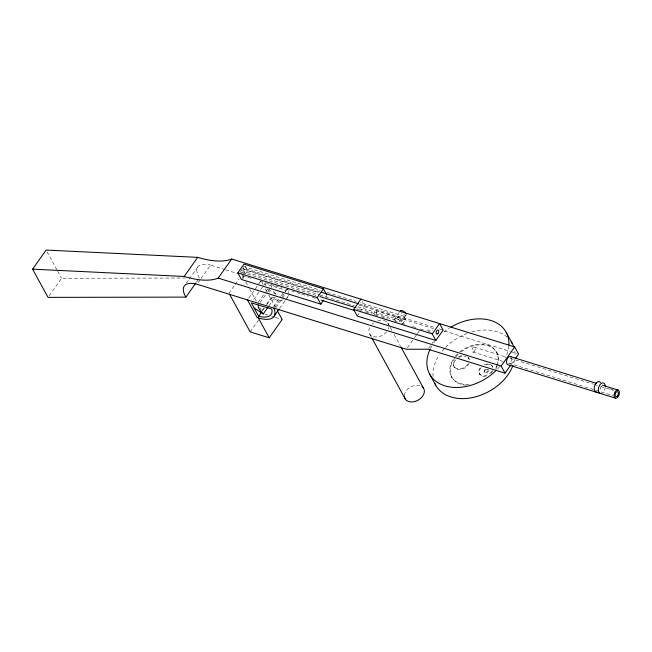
<?xml version="1.0" encoding="UTF-8"?>
<svg xmlns="http://www.w3.org/2000/svg" width="652" height="652" viewBox="0 0 652 652"><rect width="100%" height="100%" fill="white"/><g stroke="black" fill="none" stroke-linecap="round" stroke-linejoin="round"><path stroke-width="0.49" stroke-dasharray="3.26 2.44" d="M49.218 295.715L61.557 278.265L185.209 278.029M186.333 283.164L188.681 279.838M189.267 279.007L198.086 266.546M196.464 282.161L198.224 279.667M198.159 282.569L200.514 279.243M201.101 278.412L210.498 265.12L224.793 269.553M242.471 268.705L240.278 271.811L317.043 295.666M243.408 267.727L244.304 269.374L241.493 273.351L240.596 271.713M228.991 293.204L234.622 285.242M235.185 284.443L239.121 278.869M242.935 274.883L245.119 271.778L243.017 267.931L319.782 291.786M241.965 278.657L244.777 274.679M245.339 273.881L247.597 270.694L244.003 264.133M248.583 298.314L254.777 289.561M255.339 288.763L258.151 284.785M258.714 283.987L260.971 280.8L262.903 284.329M253.652 299.545L260.115 290.409M260.702 289.578L263.049 286.252M263.636 285.421L264.818 283.759L285.356 290.14M258.249 302.226L265.299 292.259M265.886 291.428L267.646 288.934L269.439 292.202M260.124 302.504L267.173 292.536M267.76 291.705L270.702 287.548M261.827 310.922L263.587 308.429M266.521 304.272L270.637 298.461A33.35 13.284 35.3 0 0 283.139 299.953M262.715 310.401L264.484 307.907M266.831 304.582L272.12 297.1L271.224 295.47M250.181 331.909L258.624 319.961M269.129 305.625L275.005 297.32M273.538 306.554L280.588 296.578M281.175 295.747L284.117 291.591M274.557 307.32L281.607 297.345M282.194 296.521L285.128 292.365M285.715 291.534L287.483 289.04A33.35 13.284 35.3 0 1 288.477 293.351M276.138 307.304L282.014 298.999M282.601 298.168L284.948 294.843A29.894 11.915 35.3 0 1 284.101 296.016M279.586 308.404L284.875 300.922M285.462 300.091L287.809 296.774M325.894 296.97L327.019 295.38M357.239 316.033L359.488 312.846M360.051 312.055L364.558 305.682L362.316 301.583M394.794 318.73L399.293 312.357M399.505 321.648L400.597 320.099L398.494 316.253L395.756 320.124L356.88 308.046M403.849 316.228L405.642 319.504L402.822 323.49L401.029 320.205L403.849 316.228L360.108 302.634M406.269 314.843L400.638 322.813A3.562 1.418 35.3 0 0 398.747 319.757A3.562 1.418 35.3 0 0 394.973 318.551A3.562 1.418 35.3 0 0 396.204 321.387M407.484 347.614L413.947 338.478M414.533 337.646L416.881 334.321M417.467 333.49L419.823 330.165M428.56 348.372L431.494 344.215M432.08 343.384L433.262 341.721M511.51 364.012L515.039 359.032M426.71 330.14L432.618 330.124M272.12 297.1L272.349 297.173A29.894 11.915 35.3 0 0 277.353 297.948M243.481 266.391L320.262 290.254M327.068 292.365L356.22 301.428M359.619 304.174L435.389 327.695M439.277 328.901L443.156 330.108M444.379 330.988L509.888 351.346M510.858 351.648L516.637 353.441M244.304 269.374L319.146 292.626M358.991 305.014L405.642 319.504M247.597 270.694L318.298 292.666M375.984 310.751L434.159 328.828M241.639 270.678L319.39 294.834M319.945 295.03L354.378 305.715M357.842 306.815L401.029 320.205M356.97 309.235L360.849 310.442M365.707 311.949L371.526 313.759M374.753 314.826L379.603 316.326M381.233 316.774L387.361 318.738M394.142 320.849L398.022 322.055M401.901 323.262L405.78 324.468M412.569 326.57L416.441 327.777M420.32 328.983L424.199 330.189M428.079 331.395L431.958 332.601M609.905 388.779L613.654 389.945M225.739 269.855L237.173 273.408M474.338 347.182L506.254 357.1M510.117 358.298L593.287 384.142M594.257 384.444L597.159 385.348M601.03 386.554L613.597 390.458M242.381 275.657L253.074 278.974M259.871 281.093L274.451 285.617M275.421 285.926L282.226 288.037M286.114 289.243L300.686 293.775M301.656 294.076L308.461 296.187M312.349 297.402L316.236 298.608M472.863 352.047L502.839 361.363M508.642 363.164L613.092 395.625M265.03 314.183L267.882 315.071M271.688 316.253L274.549 317.141M275.494 317.434L282.161 319.504M268.477 289.472L276.766 294.826A13.488 5.379 35.3 0 1 272.683 289.847M496.579 352.096L496.938 352.756M491.967 365.748L492.325 366.4M487.949 369.382L488.307 370.034M484.338 371.624L484.697 372.284M481.355 367.524A7.441 5.289 -28.7 0 0 479.587 374.02L479.962 374.607M468.812 358.404L468.454 357.744A8.509 6.047 -28.7 0 1 469.098 359.187M454.004 366.685L454.362 367.337M451.412 376.546L451.771 377.206M387.801 322.984L389.749 326.546M390.238 327.434L392.186 330.996M394.134 334.549L400.467 346.114M369.839 334.297L371.298 336.962M264.818 283.759L265.755 285.486M265.315 288.746L266.766 291.395M268.705 294.924L275.437 307.231M242.422 275.763L243.864 278.404M245.788 281.925L249.162 288.078M249.643 288.958L256.383 301.273M259.757 307.434L261.199 310.075M47.074 251.819L57.213 270.327M57.694 271.208L61.557 278.265M511.722 358.274A4.254 2.469 -72.7 0 1 509.978 364.028M199.398 278.005A30.831 12.282 35.3 0 1 210.498 265.12M288.355 295.185A33.35 13.284 35.3 0 1 286.864 298.078M388.706 327.54A10.636 7.555 -28.7 0 1 388.29 328.999M386.62 331.835A10.636 7.555 -28.7 0 1 373.246 336.619A10.636 7.555 -28.7 0 1 370.051 326.831M372.227 324.15A10.636 7.555 -28.7 0 1 373.637 322.984M377.736 320.914A10.636 7.555 -28.7 0 1 388.641 324.777M601.079 386.041A5.493 3.187 -72.7 0 1 599.693 390.002M605.211 387.329A5.493 3.187 -72.7 0 1 603.043 392.3M404.387 395.397A10.636 7.555 -28.7 0 1 419.945 385.601M508.813 345.919A43.594 30.986 -28.7 0 1 505.341 357.818M499.725 366.457A43.594 30.986 -28.7 0 1 497.126 369.391M430.442 348.527A43.594 30.986 -28.7 0 1 431.73 346.122M433.743 342.952A43.594 30.986 -28.7 0 1 434.868 341.403M443.841 332.153A43.594 30.986 -28.7 0 1 449.187 328.274M514.811 351.346A43.594 30.986 -28.7 0 1 514.819 358.046M514.509 360.01A43.594 30.986 -28.7 0 1 513.311 364.492M433.075 376.375A43.594 30.986 -28.7 0 1 439.318 354.892M442.162 351.045A43.594 30.986 -28.7 0 1 444.762 348.103M445.463 347.386A43.594 30.986 -28.7 0 1 467.142 333.474M471.73 331.99A43.594 30.986 -28.7 0 1 507.24 337.206M459.831 351.941A25.681 18.256 -28.7 0 1 487.549 345.079A25.681 18.256 -28.7 0 1 497.443 363.539M497.158 364.419A25.681 18.256 -28.7 0 1 495.112 368.787M469.138 384.468A25.681 18.256 -28.7 0 1 453.417 358.999M455.243 356.497A25.681 18.256 -28.7 0 1 457.728 353.808M285.291 289.936A29.894 11.915 35.3 0 1 285.552 291.778M271.827 287.654A13.488 5.379 35.3 0 1 271.876 285.886M374.468 314.663A2.127 1.231 -72.7 0 1 374.558 311.615A2.127 1.231 -72.7 0 1 376.554 311.314A2.127 1.231 -72.7 0 1 375.772 314.468M491.73 371.42A7.441 5.289 -28.7 0 1 481.339 375.234A7.441 5.289 -28.7 0 1 480.997 366.864M484.2 364.745A7.441 5.289 -28.7 0 1 492.61 366.97M487.655 369.097A2.127 1.508 -28.7 0 1 487.166 371.64A2.127 1.508 -28.7 0 1 484.273 371.51A2.127 1.508 -28.7 0 1 485.773 369.016M460.923 352.015A25.681 18.256 -28.7 0 1 488.715 346A25.681 18.256 -28.7 0 1 497.517 365.079M497.191 365.959A25.681 18.256 -28.7 0 1 495.479 369.448M466.433 385.169A25.681 18.256 -28.7 0 1 455.601 357.157M456.18 356.465A25.681 18.256 -28.7 0 1 458.087 354.46M467.826 364.297A8.509 6.047 -28.7 0 1 456.693 368.576A8.509 6.047 -28.7 0 1 454.623 360.132M458.421 356.864A8.509 6.047 -28.7 0 1 463.898 355.527M469.138 363.237A8.509 6.047 -28.7 0 1 457.052 369.236A8.509 6.047 -28.7 0 1 456.384 359.211M458.78 357.516A8.509 6.047 -28.7 0 1 466.115 356.505M467.671 357.263A8.509 6.047 -28.7 0 1 469.456 359.847M492.847 370.556A7.441 5.289 -28.7 0 1 489.44 374.688M485.911 376.171A7.441 5.289 -28.7 0 1 479.587 374.02M486.376 364.827A7.441 5.289 -28.7 0 1 492.969 367.622M406.367 314.468A3.562 1.418 35.3 0 1 402.569 313.995M401.836 313.425A3.562 1.418 35.3 0 1 401.208 312.813M474.077 351.624A2.543 1.475 -72.7 0 0 474.68 347.369A2.543 1.475 -72.7 0 0 472.04 349.847A2.543 1.475 -72.7 0 0 474.077 351.624M485.846 372.83A2.127 1.508 -28.7 0 0 488.47 370.393A2.127 1.508 -28.7 0 0 485.194 370.246A2.127 1.508 -28.7 0 0 485.846 372.83"/><path stroke-width="0.98" d="M510.923 364.843L505.047 373.156L427.973 349.203L406.31 349.276L196.985 284.223A30.831 12.282 35.3 0 0 185.885 297.116L48.044 297.377L32.6 269.162L46.113 250.058L197.662 257.361A88.55 35.281 35.3 0 0 231.713 258.999L514.673 346.937L518.56 354.044L515.626 358.201M32.6 269.162L184.149 276.472L197.662 257.361M185.885 297.116L195.877 282.992M184.149 276.472A88.55 35.281 35.3 0 0 218.2 278.111L231.713 258.999M323.645 300.156L320.825 304.134L241.403 279.455L237.809 272.895L244.003 264.133L323.425 288.82L326.57 294.557M258.608 316.212L251.305 302.87L271.778 309.04A29.894 11.915 35.3 0 1 258.836 316.277L261.542 312.055M254.133 308.046L263.253 313.938L267.956 307.288M274.296 315.886L278.999 309.235M229.471 294.076L250.181 331.909L269.211 337.817L282.161 319.504L277.361 310.735M320.825 304.134L317.231 297.581L323.425 288.82M435.838 340.458L432.243 333.897L439.562 323.547L443.156 330.108L435.838 340.458L357.239 316.033L353.645 309.472L360.963 299.121M505.047 373.156L501.16 366.049L514.673 346.937M321.729 292.398L358.649 303.873M319.961 296.57L355.91 307.744M510.41 356.595L596.645 383.4M602.456 385.202L617.966 390.026M237.809 272.895L317.231 297.581M353.645 309.472L432.243 333.897M321.094 300.116L354.134 310.385M615.496 398.16L507.941 364.737A4.254 2.469 -72.7 0 1 506.987 359.464A4.254 2.469 -72.7 0 1 510.981 356.913M218.2 278.111L501.16 366.049M506.229 332.422L512.333 343.571M429.554 373.922L435.658 385.079M400.947 347.003L423.36 387.932M371.787 337.858L405.397 399.244M258.135 317.589L269.211 337.817M247.458 299.912L257.124 317.573A33.35 13.284 35.3 0 0 273.97 308.151M421.909 386.53A10.636 7.555 -28.7 0 1 417.989 400.222A10.636 7.555 -28.7 0 1 404.37 396.106M450.801 327.263A43.594 30.986 -28.7 0 1 508.886 344.941M496.425 370.116A43.594 30.986 -28.7 0 1 444.778 385.813A43.594 30.986 -28.7 0 1 430.018 349.415M511.298 341.835A43.594 30.986 -28.7 0 1 513.768 346.88M512.994 365.389A43.594 30.986 -28.7 0 1 473.792 397.288A43.594 30.986 -28.7 0 1 434.876 383.457M263.253 313.938A13.488 5.379 35.3 0 1 258.363 304.997M400.32 311.143A3.562 1.418 35.3 0 1 402.553 310.751A3.562 1.418 35.3 0 1 405.96 313.408M597.126 392.129A5.493 3.187 -72.7 0 1 594.73 385.617A5.493 3.187 -72.7 0 1 600.459 382.561M601.266 393.417A5.493 3.187 -72.7 0 1 598.365 389.44A5.493 3.187 -72.7 0 1 601.747 383.115A5.493 3.187 -72.7 0 1 605.235 385.992M617.534 397.451A4.254 2.469 -72.7 0 0 618.536 390.336A4.254 2.469 -72.7 0 0 614.127 394.493A4.254 2.469 -72.7 0 0 617.534 397.451M617.216 396.098A2.543 1.475 -72.7 0 0 617.811 391.852A2.543 1.475 -72.7 0 0 615.17 394.33A2.543 1.475 -72.7 0 0 617.216 396.098M437.826 333.751A2.127 1.231 -72.7 0 0 438.323 330.197A2.127 1.231 -72.7 0 0 436.115 332.267A2.127 1.231 -72.7 0 0 437.826 333.751"/></g></svg>
